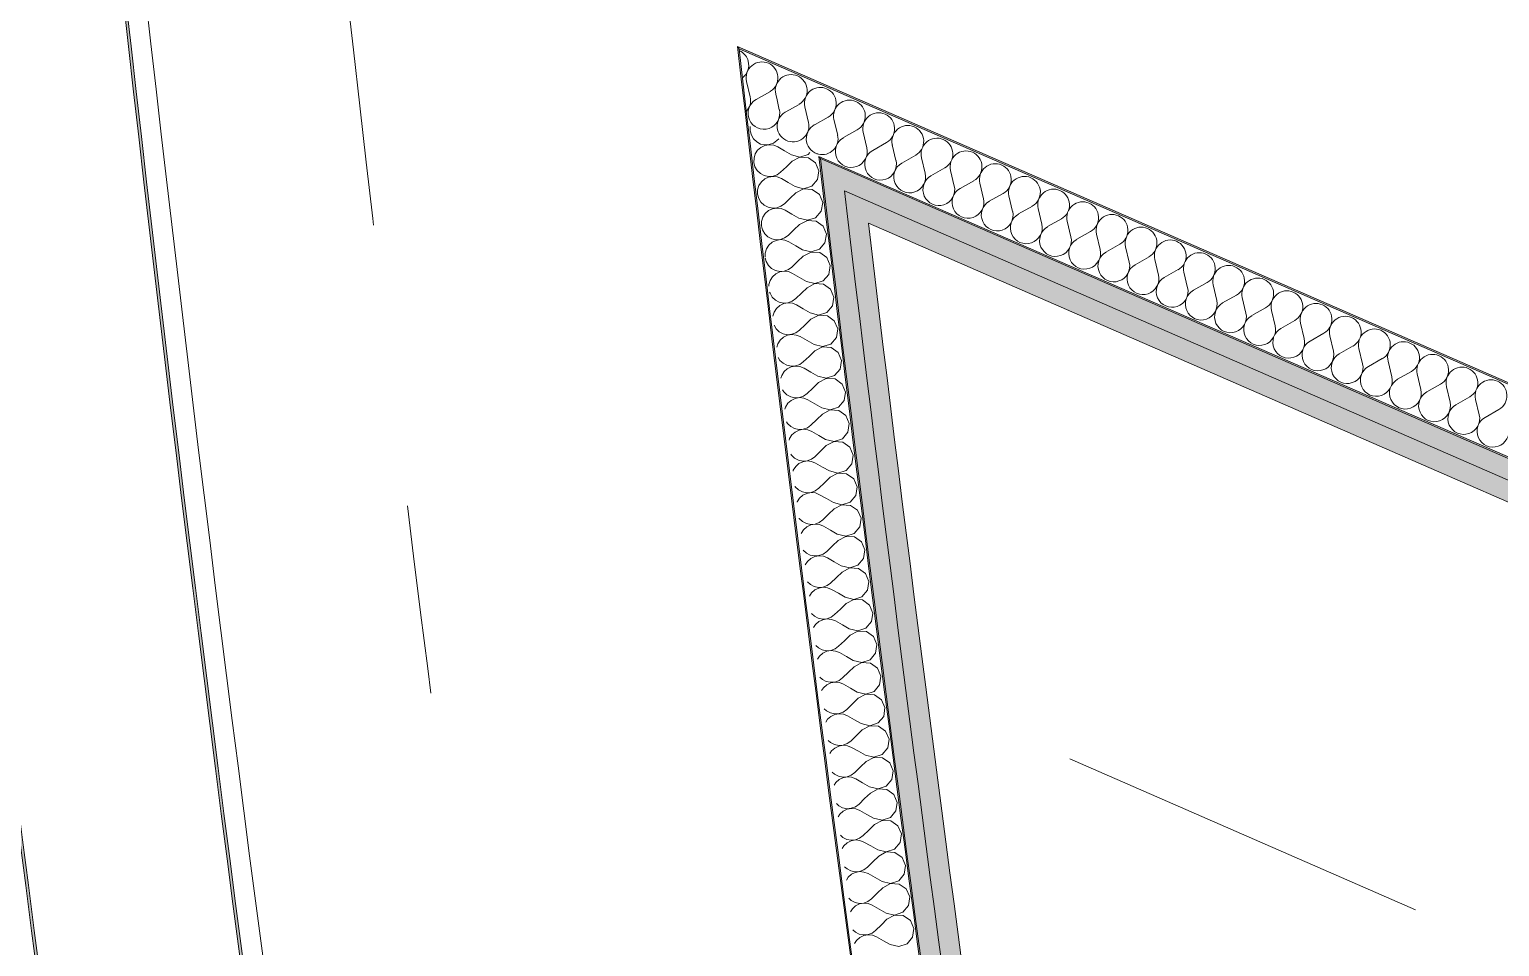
# Model space of a CAD drawing. Header units: millimetres. Extents: x -50172 to 90294, y -80883 to 956680.
# Drawn here: x -42279 to -41178, y -62159 to -61473 of the extents above; entities that cross this region are included whole.
import ezdxf
from ezdxf.enums import TextEntityAlignment as Align

# ---------------------------------------------------------------- set-up
doc = ezdxf.new("R2010")
doc.units = ezdxf.units.MM
doc.header["$MEASUREMENT"] = 0
doc.linetypes.add('Dashed', pattern=[564.444447, 282.222223, -282.222223])
doc.linetypes.add('Double Dashed', pattern=[1093.611073, 529.166651, -211.666656, 141.111112, -211.666656])
for name, color, linetype in [('A-25-M_Wall_Ext', 7, 'Continuous'), ('A-25-M_Wall_Int', 7, 'Continuous'), ('New_A-15-MG_Structural_Grid_Phase_2', 7, 'Continuous'), ('New_A-25-M_Wall_Int', 7, 'Continuous')]:
    doc.layers.add(name, color=color, linetype=linetype)
for name, color, linetype, lineweight in [('A-25-M_Wall_Ext_Pen_No__1', 7, 'Continuous', 13), ('A-25-M_Wall_Int_Pen_No__1', 7, 'Continuous', 13), ('A-25-M_Wall_Int_Pen_No__150', 7, 'Continuous', 0), ('New_A-25-M_Wall_Int_Pen_No__1', 7, 'Continuous', 13), ('New_A-25-M_Wall_Int_Pen_No__150', 7, 'Continuous', 0), ('New_A-95-P_Drawing_Pen_No__1', 7, 'Continuous', 13)]:
    doc.layers.add(name, color=color, linetype=linetype, lineweight=lineweight)
for name, color, linetype, lineweight, true_color in [('A-25-M_Wall_Ext_Pen_No__107', 7, 'Continuous', 15, 0xa6a6a6), ('A-25-M_Wall_Int_Pen_No__107', 7, 'Continuous', 15, 0xa6a6a6), ('A-25-M_Wall_Int_Pen_No__81', 7, 'Continuous', 20, 0x6a6a6a), ('New_A-15-MG_Structural_Grid_Phase_2_Pen_No__222', 7, 'Continuous', 13, 0x65af33), ('New_A-25-M_Wall_Int_Pen_No__107', 7, 'Continuous', 15, 0xa6a6a6), ('New_A-25-M_Wall_Int_Pen_No__81', 7, 'Continuous', 20, 0x6a6a6a)]:
    doc.layers.add(name, color=color, linetype=linetype, lineweight=lineweight, true_color=true_color)
doc.styles.add('GENERATED_STYLE_4', font='')
doc.styles.get('GENERATED_STYLE_4').set_extended_font_data('Swis721 BT')
pattern_1 = [(60, (0, 0), (-43.30127, 25), []), (120, (0, 0), (43.30127, 25), [])]

# ---------------------------------------------------------------- blocks, each defined once
blk = doc.blocks.new('*X570')
at = {"layer": 'New_A-25-M_Wall_Int_Pen_No__150', "linetype": 'Continuous'}
for p, q in [((-41739.1, -61545.3), (-41739.2, -61548.5)), ((-41739.2, -61548.5), (-41738.3, -61551.7)), ((-41738.3, -61551.7), (-41736.7, -61554.6)), ((-41736.7, -61554.6), (-41734.3, -61556.8)), ((-41734.3, -61556.8), (-41731.4, -61558.4)), ((-41731.1, -61560.9), (-41733.6, -61563)), ((-41731.4, -61558.4), (-41728.2, -61559)), ((-41728.1, -61559.5), (-41731.1, -61560.9)), ((-41728.2, -61559), (-41724.9, -61558.8)), ((-41724.9, -61558.9), (-41728.1, -61559.5)), ((-41724.9, -61558.8), (-41721.8, -61557.7)), ((-41721.6, -61559.3), (-41724.9, -61558.9)), ((-41721.8, -61557.7), (-41719.2, -61555.8)), ((-41718.6, -61560.5), (-41721.6, -61559.3)), ((-41717.8, -61554.5), (-41719.2, -61555.8)), ((-41713.5, -61563.5), (-41718.6, -61560.5)), ((-41736.3, -61568.9), (-41736.4, -61572.2)), ((-41736.4, -61572.2), (-41735.6, -61575.4)), ((-41735.4, -61565.8), (-41736.3, -61568.9)), ((-41733.6, -61563), (-41735.4, -61565.8)), ((-41708.3, -61566.5), (-41713.5, -61563.5)), ((-41707.8, -61571.3), (-41712.1, -61575.4)), ((-41708.3, -61566.5), (-41702, -61568.1)), ((-41702, -61568.2), (-41707.8, -61571.3)), ((-41702, -61568.1), (-41695.8, -61566.2)), ((-41695.5, -61568.7), (-41702, -61568.2)), ((-41695.8, -61566.2), (-41694.5, -61564.7)), ((-41690.2, -61572.5), (-41695.5, -61568.7)), ((-41687.7, -61578.5), (-41690.2, -61572.5)), ((-41735.6, -61575.4), (-41733.9, -61578.2)), ((-41733.9, -61578.2), (-41731.5, -61580.5)), ((-41731.5, -61580.5), (-41728.6, -61582)), ((-41728.6, -61582), (-41725.4, -61582.7)), ((-41725.4, -61583.1), (-41728.3, -61584.5)), ((-41725.4, -61582.7), (-41722.1, -61582.5)), ((-41722.1, -61582.6), (-41725.4, -61583.1)), ((-41722.1, -61582.5), (-41719, -61581.4)), ((-41718.9, -61583), (-41722.1, -61582.6)), ((-41719, -61581.4), (-41716.4, -61579.5)), ((-41715.8, -61584.2), (-41718.9, -61583)), ((-41712.1, -61575.4), (-41716.4, -61579.5)), ((-41688.8, -61584.9), (-41687.7, -61578.5)), ((-41732.6, -61589.5), (-41733.6, -61592.6)), ((-41733.6, -61592.6), (-41733.6, -61595.9)), ((-41730.8, -61586.7), (-41732.6, -61589.5)), ((-41728.3, -61584.5), (-41730.8, -61586.7)), ((-41710.7, -61587.2), (-41715.8, -61584.2)), ((-41705.5, -61590.2), (-41710.7, -61587.2)), ((-41705.5, -61590.2), (-41699.2, -61591.8)), ((-41699.2, -61591.9), (-41705, -61594.9)), ((-41699.2, -61591.8), (-41693, -61589.8)), ((-41692.7, -61592.3), (-41699.2, -61591.9)), ((-41693, -61589.8), (-41688.8, -61584.9)), ((-41687.4, -61596.1), (-41692.7, -61592.3)), ((-41733.6, -61595.9), (-41732.8, -61599.1)), ((-41732.8, -61599.1), (-41731.1, -61601.9)), ((-41731.1, -61601.9), (-41728.7, -61604.2)), ((-41728.7, -61604.2), (-41725.8, -61605.7)), ((-41725.8, -61605.7), (-41722.6, -61606.4)), ((-41719.3, -61606.2), (-41716.3, -61605)), ((-41716.3, -61605), (-41713.6, -61603.1)), ((-41709.3, -61599), (-41713.6, -61603.1)), ((-41705, -61594.9), (-41709.3, -61599)), ((-41684.9, -61602.1), (-41687.4, -61596.1)), ((-41686, -61608.6), (-41684.9, -61602.1)), ((-41729.8, -61613.1), (-41730.8, -61616.3)), ((-41730.8, -61616.3), (-41730.8, -61619.6)), ((-41728, -61610.4), (-41729.8, -61613.1)), ((-41725.5, -61608.2), (-41728, -61610.4)), ((-41722.6, -61606.8), (-41725.5, -61608.2)), ((-41722.6, -61606.4), (-41719.3, -61606.2)), ((-41719.3, -61606.3), (-41722.6, -61606.8)), ((-41716.1, -61606.6), (-41719.3, -61606.3)), ((-41713, -61607.9), (-41716.1, -61606.6)), ((-41707.9, -61610.8), (-41713, -61607.9)), ((-41702.7, -61613.8), (-41707.9, -61610.8)), ((-41702.7, -61613.8), (-41696.4, -61615.4)), ((-41696.4, -61615.5), (-41702.2, -61618.6)), ((-41696.4, -61615.4), (-41690.2, -61613.5)), ((-41689.9, -61616), (-41696.4, -61615.5)), ((-41690.2, -61613.5), (-41686, -61608.6)), ((-41684.6, -61619.8), (-41689.9, -61616)), ((-41730.8, -61619.6), (-41730, -61622.7)), ((-41730, -61622.7), (-41728.3, -61625.6)), ((-41728.3, -61625.6), (-41725.9, -61627.8)), ((-41725.9, -61627.8), (-41723, -61629.4)), ((-41713.5, -61628.7), (-41710.8, -61626.8)), ((-41706.5, -61622.7), (-41710.8, -61626.8)), ((-41702.2, -61618.6), (-41706.5, -61622.7)), ((-41682.1, -61625.8), (-41684.6, -61619.8)), ((-41683.2, -61632.2), (-41682.1, -61625.8)), ((-41727, -61636.8), (-41727.9, -61640)), ((-41725.2, -61634), (-41727, -61636.8)), ((-41722.7, -61631.9), (-41725.2, -61634)), ((-41723, -61629.4), (-41719.8, -61630.1)), ((-41719.8, -61630.5), (-41722.7, -61631.9)), ((-41719.8, -61630.1), (-41716.5, -61629.8)), ((-41716.5, -61629.9), (-41719.8, -61630.5)), ((-41716.5, -61629.8), (-41713.5, -61628.7)), ((-41713.3, -61630.3), (-41716.5, -61629.9)), ((-41710.2, -61631.5), (-41713.3, -61630.3)), ((-41705.1, -61634.5), (-41710.2, -61631.5)), ((-41699.9, -61637.5), (-41705.1, -61634.5)), ((-41699.9, -61637.5), (-41693.6, -61639.1)), ((-41693.6, -61639.1), (-41687.4, -61637.1)), ((-41687.4, -61637.1), (-41683.2, -61632.2)), ((-41727.9, -61640), (-41728, -61642.9)), ((-41727.9, -61643.6), (-41727.2, -61646.4)), ((-41727.2, -61646.4), (-41725.5, -61649.3)), ((-41725.5, -61649.3), (-41723.1, -61651.5)), ((-41703.7, -61646.3), (-41708, -61650.5)), ((-41699.4, -61642.2), (-41703.7, -61646.3)), ((-41693.6, -61639.2), (-41699.4, -61642.2)), ((-41687.1, -61639.6), (-41693.6, -61639.2)), ((-41681.8, -61643.4), (-41687.1, -61639.6)), ((-41679.3, -61649.4), (-41681.8, -61643.4)), ((-41680.3, -61655.9), (-41679.3, -61649.4)), ((-41724.2, -61660.5), (-41725.1, -61663.6)), ((-41722.4, -61657.7), (-41724.2, -61660.5)), ((-41723.1, -61651.5), (-41720.2, -61653)), ((-41719.9, -61655.5), (-41722.4, -61657.7)), ((-41720.2, -61653), (-41717, -61653.7)), ((-41717, -61654.1), (-41719.9, -61655.5)), ((-41717, -61653.7), (-41713.7, -61653.5)), ((-41713.7, -61653.6), (-41717, -61654.1)), ((-41713.7, -61653.5), (-41710.6, -61652.4)), ((-41710.4, -61653.9), (-41713.7, -61653.6)), ((-41710.6, -61652.4), (-41708, -61650.5)), ((-41707.4, -61655.2), (-41710.4, -61653.9)), ((-41702.3, -61658.2), (-41707.4, -61655.2)), ((-41697.1, -61661.2), (-41702.3, -61658.2)), ((-41690.8, -61662.7), (-41684.6, -61660.8)), ((-41684.6, -61660.8), (-41680.3, -61655.9)), ((-41725.1, -61663.6), (-41725.1, -61664.8)), ((-41724.6, -61669.3), (-41724.3, -61670.1)), ((-41724.3, -61670.1), (-41722.7, -61672.9)), ((-41700.8, -61670), (-41705.1, -61674.1)), ((-41696.5, -61665.9), (-41700.8, -61670)), ((-41697.1, -61661.2), (-41690.8, -61662.7)), ((-41690.8, -61662.8), (-41696.5, -61665.9)), ((-41684.3, -61663.3), (-41690.8, -61662.8)), ((-41679, -61667.1), (-41684.3, -61663.3)), ((-41676.5, -61673.1), (-41679, -61667.1)), ((-41722.7, -61672.9), (-41720.3, -61675.2)), ((-41719.5, -61681.4), (-41721.3, -61684.2)), ((-41720.3, -61675.2), (-41717.4, -61676.7)), ((-41717.1, -61679.2), (-41719.5, -61681.4)), ((-41717.4, -61676.7), (-41714.2, -61677.4)), ((-41714.1, -61677.8), (-41717.1, -61679.2)), ((-41714.2, -61677.4), (-41710.9, -61677.2)), ((-41710.9, -61677.3), (-41714.1, -61677.8)), ((-41710.9, -61677.2), (-41707.8, -61676)), ((-41707.6, -61677.6), (-41710.9, -61677.3)), ((-41707.8, -61676), (-41705.1, -61674.1)), ((-41704.6, -61678.8), (-41707.6, -61677.6)), ((-41699.4, -61681.8), (-41704.6, -61678.8)), ((-41694.3, -61684.8), (-41699.4, -61681.8)), ((-41681.7, -61684.4), (-41677.5, -61679.5)), ((-41677.5, -61679.5), (-41676.5, -61673.1)), ((-41721.3, -61684.2), (-41722.2, -61687.1)), ((-41698, -61693.7), (-41702.3, -61697.8)), ((-41693.7, -61689.5), (-41698, -61693.7)), ((-41694.3, -61684.8), (-41688, -61686.4)), ((-41687.9, -61686.5), (-41693.7, -61689.5)), ((-41688, -61686.4), (-41681.7, -61684.4)), ((-41681.4, -61686.9), (-41687.9, -61686.5)), ((-41676.2, -61690.7), (-41681.4, -61686.9)), ((-41673.6, -61696.7), (-41676.2, -61690.7)), ((-41721.3, -61694), (-41719.8, -61696.6)), ((-41719.8, -61696.6), (-41717.4, -61698.9)), ((-41717.4, -61698.9), (-41714.5, -61700.4)), ((-41714.2, -61702.9), (-41716.7, -61705.1)), ((-41714.5, -61700.4), (-41711.3, -61701.1)), ((-41711.3, -61701.5), (-41714.2, -61702.9)), ((-41711.3, -61701.1), (-41708, -61700.8)), ((-41708, -61700.9), (-41711.3, -61701.5)), ((-41708, -61700.8), (-41705, -61699.7)), ((-41704.8, -61701.3), (-41708, -61700.9)), ((-41705, -61699.7), (-41702.3, -61697.8)), ((-41701.7, -61702.5), (-41704.8, -61701.3)), ((-41696.6, -61705.5), (-41701.7, -61702.5)), ((-41678.9, -61708.1), (-41674.7, -61703.1)), ((-41674.7, -61703.1), (-41673.6, -61696.7)), ((-41718.5, -61707.8), (-41719.2, -61710.3)), ((-41716.7, -61705.1), (-41718.5, -61707.8)), ((-41691.4, -61708.5), (-41696.6, -61705.5)), ((-41690.8, -61713.2), (-41695.1, -61717.3)), ((-41691.4, -61708.5), (-41685.1, -61710)), ((-41685.1, -61710.1), (-41690.8, -61713.2)), ((-41685.1, -61710), (-41678.9, -61708.1)), ((-41678.6, -61710.6), (-41685.1, -61710.1)), ((-41673.3, -61714.3), (-41678.6, -61710.6)), ((-41670.8, -61720.3), (-41673.3, -61714.3)), ((-41718.2, -61718.2), (-41717, -61720.3)), ((-41717, -61720.3), (-41714.6, -61722.5)), ((-41714.6, -61722.5), (-41711.7, -61724)), ((-41711.4, -61726.5), (-41713.8, -61728.7)), ((-41711.7, -61724), (-41708.5, -61724.7)), ((-41708.4, -61725.1), (-41711.4, -61726.5)), ((-41708.5, -61724.7), (-41705.2, -61724.5)), ((-41705.2, -61724.6), (-41708.4, -61725.1)), ((-41705.2, -61724.5), (-41702.1, -61723.4)), ((-41701.9, -61724.9), (-41705.2, -61724.6)), ((-41702.1, -61723.4), (-41699.4, -61721.4)), ((-41698.9, -61726.2), (-41701.9, -61724.9)), ((-41695.1, -61717.3), (-41699.4, -61721.4)), ((-41693.7, -61729.1), (-41698.9, -61726.2)), ((-41676, -61731.7), (-41671.8, -61726.8)), ((-41671.8, -61726.8), (-41670.8, -61720.3)), ((-41715.6, -61731.5), (-41716.2, -61733.5)), ((-41713.8, -61728.7), (-41715.6, -61731.5)), ((-41688.5, -61732.1), (-41693.7, -61729.1)), ((-41688, -61736.8), (-41692.3, -61741)), ((-41688.5, -61732.1), (-41682.2, -61733.7)), ((-41682.2, -61733.8), (-41688, -61736.8)), ((-41682.2, -61733.7), (-41676, -61731.7)), ((-41675.7, -61734.2), (-41682.2, -61733.8)), ((-41670.4, -61738), (-41675.7, -61734.2)), ((-41715, -61742.3), (-41714.1, -61743.9)), ((-41714.1, -61743.9), (-41711.7, -61746.2)), ((-41711.7, -61746.2), (-41708.8, -61747.7)), ((-41708.8, -61747.7), (-41705.6, -61748.4)), ((-41705.5, -61748.8), (-41708.5, -61750.2)), ((-41705.6, -61748.4), (-41702.3, -61748.1)), ((-41702.3, -61748.2), (-41705.5, -61748.8)), ((-41702.3, -61748.1), (-41699.2, -61747)), ((-41699, -61748.6), (-41702.3, -61748.2)), ((-41699.2, -61747), (-41696.5, -61745.1)), ((-41696, -61749.8), (-41699, -61748.6)), ((-41692.3, -61741), (-41696.5, -61745.1)), ((-41667.9, -61744), (-41670.4, -61738)), ((-41668.9, -61750.4), (-41667.9, -61744)), ((-41712.7, -61755.2), (-41713.2, -61756.7)), ((-41710.9, -61752.4), (-41712.7, -61755.2)), ((-41708.5, -61750.2), (-41710.9, -61752.4)), ((-41690.8, -61752.8), (-41696, -61749.8)), ((-41685.6, -61755.8), (-41690.8, -61752.8)), ((-41685.6, -61755.8), (-41679.3, -61757.3)), ((-41679.3, -61757.4), (-41685.1, -61760.5)), ((-41679.3, -61757.3), (-41673.1, -61755.4)), ((-41672.8, -61757.9), (-41679.3, -61757.4)), ((-41673.1, -61755.4), (-41668.9, -61750.4)), ((-41667.5, -61761.6), (-41672.8, -61757.9)), ((-41711.9, -61766.4), (-41711.2, -61767.6)), ((-41711.2, -61767.6), (-41708.8, -61769.9)), ((-41708.8, -61769.9), (-41705.9, -61771.4)), ((-41699.4, -61771.8), (-41696.3, -61770.7)), ((-41696.3, -61770.7), (-41693.7, -61768.7)), ((-41689.4, -61764.6), (-41693.7, -61768.7)), ((-41685.1, -61760.5), (-41689.4, -61764.6)), ((-41665, -61767.6), (-41667.5, -61761.6)), ((-41666, -61774), (-41665, -61767.6)), ((-41709.8, -61778.8), (-41710.1, -61779.9)), ((-41708, -61776), (-41709.8, -61778.8)), ((-41705.6, -61773.9), (-41708, -61776)), ((-41705.9, -61771.4), (-41702.7, -61772)), ((-41702.6, -61772.4), (-41705.6, -61773.9)), ((-41702.7, -61772), (-41699.4, -61771.8)), ((-41699.4, -61771.9), (-41702.6, -61772.4)), ((-41696.1, -61772.2), (-41699.4, -61771.9)), ((-41693.1, -61773.5), (-41696.1, -61772.2)), ((-41687.9, -61776.4), (-41693.1, -61773.5)), ((-41682.7, -61779.4), (-41687.9, -61776.4)), ((-41682.7, -61779.4), (-41676.4, -61781)), ((-41676.4, -61781.1), (-41682.2, -61784.1)), ((-41676.4, -61781), (-41670.2, -61779)), ((-41669.9, -61781.5), (-41676.4, -61781.1)), ((-41670.2, -61779), (-41666, -61774)), ((-41664.6, -61785.3), (-41669.9, -61781.5)), ((-41708.8, -61790.5), (-41708.3, -61791.3)), ((-41708.3, -61791.3), (-41705.9, -61793.5)), ((-41693.4, -61794.3), (-41690.7, -61792.4)), ((-41686.5, -61788.3), (-41690.7, -61792.4)), ((-41682.2, -61784.1), (-41686.5, -61788.3)), ((-41662.1, -61791.3), (-41664.6, -61785.3)), ((-41663.1, -61797.7), (-41662.1, -61791.3)), ((-41706.9, -61802.5), (-41707.1, -61803.2)), ((-41705.1, -61799.7), (-41706.9, -61802.5)), ((-41705.9, -61793.5), (-41703, -61795)), ((-41702.7, -61797.5), (-41705.1, -61799.7)), ((-41703, -61795), (-41699.8, -61795.7)), ((-41699.7, -61796.1), (-41702.7, -61797.5)), ((-41699.8, -61795.7), (-41696.5, -61795.4)), ((-41696.5, -61795.5), (-41699.7, -61796.1)), ((-41696.5, -61795.4), (-41693.4, -61794.3)), ((-41693.2, -61795.9), (-41696.5, -61795.5)), ((-41690.2, -61797.1), (-41693.2, -61795.9)), ((-41685, -61800.1), (-41690.2, -61797.1)), ((-41679.8, -61803), (-41685, -61800.1)), ((-41679.8, -61803), (-41673.5, -61804.6)), ((-41673.5, -61804.6), (-41667.3, -61802.6)), ((-41667.3, -61802.6), (-41663.1, -61797.7)), ((-41705.6, -61814.5), (-41705.4, -61814.9)), ((-41705.4, -61814.9), (-41703, -61817.2)), ((-41683.5, -61811.9), (-41687.8, -61816)), ((-41679.2, -61807.8), (-41683.5, -61811.9)), ((-41673.5, -61804.7), (-41679.2, -61807.8)), ((-41667, -61805.1), (-41673.5, -61804.7)), ((-41661.7, -61808.9), (-41667, -61805.1)), ((-41659.2, -61814.9), (-41661.7, -61808.9)), ((-41660.2, -61821.3), (-41659.2, -61814.9)), ((-41702.2, -61823.4), (-41704, -61826.1)), ((-41703, -61817.2), (-41700.1, -61818.7)), ((-41699.7, -61821.2), (-41702.2, -61823.4)), ((-41700.1, -61818.7), (-41696.8, -61819.3)), ((-41696.8, -61819.8), (-41699.7, -61821.2)), ((-41696.8, -61819.3), (-41693.6, -61819.1)), ((-41693.5, -61819.2), (-41696.8, -61819.8)), ((-41693.6, -61819.1), (-41690.5, -61818)), ((-41690.3, -61819.5), (-41693.5, -61819.2)), ((-41690.5, -61818), (-41687.8, -61816)), ((-41687.2, -61820.8), (-41690.3, -61819.5)), ((-41682.1, -61823.7), (-41687.2, -61820.8)), ((-41676.9, -61826.7), (-41682.1, -61823.7)), ((-41664.4, -61826.3), (-41660.2, -61821.3)), ((-41704, -61826.1), (-41704.1, -61826.4)), ((-41680.6, -61835.5), (-41684.9, -61839.7)), ((-41676.3, -61831.4), (-41680.6, -61835.5)), ((-41676.9, -61826.7), (-41670.6, -61828.3)), ((-41670.6, -61828.3), (-41676.3, -61831.4)), ((-41670.6, -61828.3), (-41664.4, -61826.3)), ((-41664.1, -61828.8), (-41670.6, -61828.3)), ((-41658.8, -61832.5), (-41664.1, -61828.8)), ((-41656.2, -61838.5), (-41658.8, -61832.5)), ((-41702.5, -61838.4), (-41702.4, -61838.6)), ((-41702.4, -61838.6), (-41700, -61840.8)), ((-41699.3, -61847), (-41701, -61849.8)), ((-41700, -61840.8), (-41697.1, -61842.3)), ((-41696.8, -61844.8), (-41699.3, -61847)), ((-41697.1, -61842.3), (-41693.9, -61843)), ((-41693.8, -61843.4), (-41696.8, -61844.8)), ((-41693.9, -61843), (-41690.6, -61842.8)), ((-41690.6, -61842.8), (-41693.8, -61843.4)), ((-41690.6, -61842.8), (-41687.5, -61841.6)), ((-41687.3, -61843.2), (-41690.6, -61842.8)), ((-41687.5, -61841.6), (-41684.9, -61839.7)), ((-41684.3, -61844.4), (-41687.3, -61843.2)), ((-41679.1, -61847.4), (-41684.3, -61844.4)), ((-41674, -61850.3), (-41679.1, -61847.4)), ((-41661.4, -61849.9), (-41657.2, -61844.9)), ((-41657.2, -61844.9), (-41656.2, -61838.5)), ((-41673.4, -61855.1), (-41677.6, -61859.2)), ((-41674, -61850.3), (-41667.6, -61851.9)), ((-41667.6, -61852), (-41673.4, -61855.1)), ((-41667.6, -61851.9), (-41661.4, -61849.9)), ((-41661.1, -61852.4), (-41667.6, -61852)), ((-41655.8, -61856.1), (-41661.1, -61852.4)), ((-41653.3, -61862.1), (-41655.8, -61856.1)), ((-41699.4, -61862.3), (-41697.1, -61864.5)), ((-41697.1, -61864.5), (-41694.2, -61866)), ((-41693.8, -61868.5), (-41696.3, -61870.7)), ((-41694.2, -61866), (-41690.9, -61866.6)), ((-41690.9, -61867.1), (-41693.8, -61868.5)), ((-41690.9, -61866.6), (-41687.7, -61866.4)), ((-41687.7, -61866.5), (-41690.9, -61867.1)), ((-41687.7, -61866.4), (-41684.6, -61865.3)), ((-41684.4, -61866.8), (-41687.7, -61866.5)), ((-41684.6, -61865.3), (-41681.9, -61863.3)), ((-41681.3, -61868.1), (-41684.4, -61866.8)), ((-41677.6, -61859.2), (-41681.9, -61863.3)), ((-41676.2, -61871), (-41681.3, -61868.1)), ((-41658.5, -61873.5), (-41654.3, -61868.6)), ((-41654.3, -61868.6), (-41653.3, -61862.1)), ((-41696.3, -61870.7), (-41698, -61873.3)), ((-41671, -61874), (-41676.2, -61871)), ((-41670.4, -61878.7), (-41674.7, -61882.8)), ((-41671, -61874), (-41664.7, -61875.5)), ((-41664.7, -61875.6), (-41670.4, -61878.7)), ((-41664.7, -61875.5), (-41658.5, -61873.5)), ((-41658.2, -61876), (-41664.7, -61875.6)), ((-41652.9, -61879.8), (-41658.2, -61876)), ((-41650.3, -61885.8), (-41652.9, -61879.8)), ((-41696.3, -61886.1), (-41694.1, -61888.1)), ((-41694.1, -61888.1), (-41691.2, -61889.6)), ((-41691.2, -61889.6), (-41688, -61890.3)), ((-41687.9, -61890.7), (-41690.9, -61892.1)), ((-41688, -61890.3), (-41684.7, -61890)), ((-41684.7, -61890.1), (-41687.9, -61890.7)), ((-41684.7, -61890), (-41681.6, -61888.9)), ((-41681.4, -61890.5), (-41684.7, -61890.1)), ((-41681.6, -61888.9), (-41679, -61887)), ((-41678.4, -61891.7), (-41681.4, -61890.5)), ((-41674.7, -61882.8), (-41679, -61887)), ((-41673.2, -61894.6), (-41678.4, -61891.7)), ((-41651.3, -61892.2), (-41650.3, -61885.8)), ((-41693.3, -61894.3), (-41694.9, -61896.8)), ((-41690.9, -61892.1), (-41693.3, -61894.3)), ((-41668, -61897.6), (-41673.2, -61894.6)), ((-41667.4, -61902.3), (-41671.7, -61906.5)), ((-41668, -61897.6), (-41661.7, -61899.2)), ((-41661.7, -61899.2), (-41667.4, -61902.3)), ((-41661.7, -61899.2), (-41655.5, -61897.2)), ((-41655.2, -61899.6), (-41661.7, -61899.2)), ((-41655.5, -61897.2), (-41651.3, -61892.2)), ((-41649.9, -61903.4), (-41655.2, -61899.6)), ((-41693.2, -61909.8), (-41691.1, -61911.8)), ((-41691.1, -61911.8), (-41688.2, -61913.3)), ((-41688.2, -61913.3), (-41685, -61913.9)), ((-41685, -61913.9), (-41681.7, -61913.7)), ((-41681.7, -61913.8), (-41684.9, -61914.4)), ((-41681.7, -61913.7), (-41678.6, -61912.6)), ((-41678.4, -61914.1), (-41681.7, -61913.8)), ((-41678.6, -61912.6), (-41676, -61910.6)), ((-41671.7, -61906.5), (-41676, -61910.6)), ((-41647.3, -61909.4), (-41649.9, -61903.4)), ((-41648.3, -61915.8), (-41647.3, -61909.4)), ((-41690.3, -61918), (-41691.8, -61920.3)), ((-41687.9, -61915.8), (-41690.3, -61918)), ((-41684.9, -61914.4), (-41687.9, -61915.8)), ((-41675.4, -61915.3), (-41678.4, -61914.1)), ((-41670.2, -61918.3), (-41675.4, -61915.3)), ((-41665, -61921.2), (-41670.2, -61918.3)), ((-41665, -61921.2), (-41658.7, -61922.8)), ((-41658.7, -61922.9), (-41664.4, -61926)), ((-41658.7, -61922.8), (-41652.5, -61920.8)), ((-41652.2, -61923.3), (-41658.7, -61922.9)), ((-41652.5, -61920.8), (-41648.3, -61915.8)), ((-41646.9, -61927), (-41652.2, -61923.3)), ((-41690.1, -61933.6), (-41688.1, -61935.4)), ((-41688.1, -61935.4), (-41685.2, -61936.9)), ((-41675.6, -61936.2), (-41673, -61934.3)), ((-41668.7, -61930.1), (-41673, -61934.3)), ((-41664.4, -61926), (-41668.7, -61930.1)), ((-41644.3, -61933), (-41646.9, -61927)), ((-41645.3, -61939.4), (-41644.3, -61933)), ((-41687.3, -61941.6), (-41688.7, -61943.9)), ((-41684.9, -61939.4), (-41687.3, -61941.6)), ((-41685.2, -61936.9), (-41682, -61937.6)), ((-41681.9, -61938), (-41684.9, -61939.4)), ((-41682, -61937.6), (-41678.7, -61937.3)), ((-41678.7, -61937.4), (-41681.9, -61938)), ((-41678.7, -61937.3), (-41675.6, -61936.2)), ((-41675.4, -61937.8), (-41678.7, -61937.4)), ((-41672.4, -61939), (-41675.4, -61937.8)), ((-41667.2, -61941.9), (-41672.4, -61939)), ((-41662, -61944.9), (-41667.2, -61941.9)), ((-41662, -61944.9), (-41655.7, -61946.4)), ((-41655.7, -61946.5), (-41661.4, -61949.6)), ((-41655.7, -61946.4), (-41649.5, -61944.4)), ((-41649.2, -61946.9), (-41655.7, -61946.5)), ((-41649.5, -61944.4), (-41645.3, -61939.4)), ((-41643.9, -61950.6), (-41649.2, -61946.9)), ((-41687, -61957.3), (-41685.1, -61959.1)), ((-41672.6, -61959.8), (-41670, -61957.9)), ((-41665.7, -61953.7), (-41670, -61957.9)), ((-41661.4, -61949.6), (-41665.7, -61953.7)), ((-41641.3, -61956.6), (-41643.9, -61950.6)), ((-41642.3, -61963.1), (-41641.3, -61956.6)), ((-41684.3, -61965.3), (-41685.7, -61967.4)), ((-41685.1, -61959.1), (-41682.2, -61960.6)), ((-41681.9, -61963.1), (-41684.3, -61965.3)), ((-41682.2, -61960.6), (-41679, -61961.2)), ((-41678.9, -61961.6), (-41681.9, -61963.1)), ((-41679, -61961.2), (-41675.7, -61961)), ((-41675.7, -61961.1), (-41678.9, -61961.6)), ((-41675.7, -61961), (-41672.6, -61959.8)), ((-41672.4, -61961.4), (-41675.7, -61961.1)), ((-41669.4, -61962.6), (-41672.4, -61961.4)), ((-41664.2, -61965.6), (-41669.4, -61962.6)), ((-41659, -61968.5), (-41664.2, -61965.6)), ((-41659, -61968.5), (-41652.7, -61970)), ((-41652.7, -61970), (-41646.5, -61968)), ((-41646.5, -61968), (-41642.3, -61963.1)), ((-41662.7, -61977.4), (-41666.9, -61981.5)), ((-41658.4, -61973.2), (-41662.7, -61977.4)), ((-41652.7, -61970.1), (-41658.4, -61973.2)), ((-41646.2, -61970.5), (-41652.7, -61970.1)), ((-41640.8, -61974.3), (-41646.2, -61970.5)), ((-41638.3, -61980.2), (-41640.8, -61974.3)), ((-41683.9, -61981), (-41682.1, -61982.7)), ((-41681.3, -61988.9), (-41682.6, -61991)), ((-41682.1, -61982.7), (-41679.1, -61984.2)), ((-41678.8, -61986.7), (-41681.3, -61988.9)), ((-41679.1, -61984.2), (-41675.9, -61984.9)), ((-41675.9, -61985.3), (-41678.8, -61986.7)), ((-41675.9, -61984.9), (-41672.7, -61984.6)), ((-41672.6, -61984.7), (-41675.9, -61985.3)), ((-41672.7, -61984.6), (-41669.6, -61983.5)), ((-41669.4, -61985), (-41672.6, -61984.7)), ((-41669.6, -61983.5), (-41666.9, -61981.5)), ((-41666.3, -61986.3), (-41669.4, -61985)), ((-41661.1, -61989.2), (-41666.3, -61986.3)), ((-41656, -61992.1), (-41661.1, -61989.2)), ((-41643.5, -61991.6), (-41639.2, -61986.7)), ((-41639.2, -61986.7), (-41638.3, -61980.2)), ((-41659.6, -62001), (-41663.9, -62005.2)), ((-41655.3, -61996.9), (-41659.6, -62001)), ((-41656, -61992.1), (-41649.6, -61993.7)), ((-41649.6, -61993.8), (-41655.3, -61996.9)), ((-41649.6, -61993.7), (-41643.5, -61991.6)), ((-41643.1, -61994.1), (-41649.6, -61993.8)), ((-41637.8, -61997.9), (-41643.1, -61994.1)), ((-41635.2, -62003.9), (-41637.8, -61997.9)), ((-41680.8, -62004.7), (-41679, -62006.4)), ((-41678.2, -62012.6), (-41679.5, -62014.6)), ((-41679, -62006.4), (-41676.1, -62007.9)), ((-41675.8, -62010.4), (-41678.2, -62012.6)), ((-41676.1, -62007.9), (-41672.9, -62008.5)), ((-41672.8, -62008.9), (-41675.8, -62010.4)), ((-41672.9, -62008.5), (-41669.6, -62008.3)), ((-41669.6, -62008.3), (-41672.8, -62008.9)), ((-41669.6, -62008.3), (-41666.5, -62007.1)), ((-41666.3, -62008.7), (-41669.6, -62008.3)), ((-41666.5, -62007.1), (-41663.9, -62005.2)), ((-41663.3, -62009.9), (-41666.3, -62008.7)), ((-41658.1, -62012.8), (-41663.3, -62009.9)), ((-41652.9, -62015.8), (-41658.1, -62012.8)), ((-41640.4, -62015.3), (-41636.2, -62010.3)), ((-41636.2, -62010.3), (-41635.2, -62003.9)), ((-41652.3, -62020.5), (-41656.6, -62024.6)), ((-41652.9, -62015.8), (-41646.6, -62017.3)), ((-41646.6, -62017.4), (-41652.3, -62020.5)), ((-41646.6, -62017.3), (-41640.4, -62015.3)), ((-41640.1, -62017.8), (-41646.6, -62017.4)), ((-41634.7, -62021.5), (-41640.1, -62017.8)), ((-41632.2, -62027.5), (-41634.7, -62021.5)), ((-41677.7, -62028.4), (-41676, -62030)), ((-41676, -62030), (-41673, -62031.5)), ((-41672.7, -62034), (-41675.2, -62036.2)), ((-41673, -62031.5), (-41669.8, -62032.2)), ((-41669.8, -62032.6), (-41672.7, -62034)), ((-41669.8, -62032.2), (-41666.5, -62031.9)), ((-41666.5, -62032), (-41669.8, -62032.6)), ((-41666.5, -62031.9), (-41663.5, -62030.7)), ((-41663.3, -62032.3), (-41666.5, -62032)), ((-41663.5, -62030.7), (-41660.8, -62028.8)), ((-41660.2, -62033.5), (-41663.3, -62032.3)), ((-41656.6, -62024.6), (-41660.8, -62028.8)), ((-41655, -62036.4), (-41660.2, -62033.5)), ((-41637.3, -62038.9), (-41633.1, -62033.9)), ((-41633.1, -62033.9), (-41632.2, -62027.5)), ((-41675.2, -62036.2), (-41676.4, -62038.2)), ((-41649.8, -62039.4), (-41655, -62036.4)), ((-41649.2, -62044.1), (-41653.5, -62048.3)), ((-41649.8, -62039.4), (-41643.5, -62040.9)), ((-41643.5, -62041), (-41649.2, -62044.1)), ((-41643.5, -62040.9), (-41637.3, -62038.9)), ((-41637, -62041.4), (-41643.5, -62041)), ((-41631.7, -62045.1), (-41637, -62041.4)), ((-41629.1, -62051.1), (-41631.7, -62045.1)), ((-41674.6, -62052), (-41672.9, -62053.7)), ((-41672.9, -62053.7), (-41670, -62055.1)), ((-41670, -62055.1), (-41666.7, -62055.8)), ((-41666.7, -62056.2), (-41669.6, -62057.6)), ((-41666.7, -62055.8), (-41663.5, -62055.5)), ((-41663.5, -62055.6), (-41666.7, -62056.2)), ((-41663.5, -62055.5), (-41660.4, -62054.4)), ((-41660.2, -62055.9), (-41663.5, -62055.6)), ((-41660.4, -62054.4), (-41657.7, -62052.4)), ((-41657.1, -62057.1), (-41660.2, -62055.9)), ((-41653.5, -62048.3), (-41657.7, -62052.4)), ((-41630.1, -62057.5), (-41629.1, -62051.1)), ((-41672.1, -62059.8), (-41673.4, -62061.9)), ((-41669.6, -62057.6), (-41672.1, -62059.8)), ((-41651.9, -62060.1), (-41657.1, -62057.1)), ((-41646.8, -62063), (-41651.9, -62060.1)), ((-41646.1, -62067.7), (-41650.4, -62071.9)), ((-41646.8, -62063), (-41640.4, -62064.5)), ((-41640.4, -62064.6), (-41646.1, -62067.7)), ((-41640.4, -62064.5), (-41634.2, -62062.5)), ((-41633.9, -62065), (-41640.4, -62064.6)), ((-41634.2, -62062.5), (-41630.1, -62057.5)), ((-41628.6, -62068.7), (-41633.9, -62065)), ((-41671.6, -62075.7), (-41669.8, -62077.3)), ((-41669.8, -62077.3), (-41666.9, -62078.8)), ((-41666.9, -62078.8), (-41663.6, -62079.4)), ((-41660.4, -62079.2), (-41657.3, -62078)), ((-41657.3, -62078), (-41654.7, -62076)), ((-41650.4, -62071.9), (-41654.7, -62076)), ((-41626, -62074.7), (-41628.6, -62068.7)), ((-41627, -62081.1), (-41626, -62074.7)), ((-41669, -62083.5), (-41670.3, -62085.5)), ((-41666.5, -62081.3), (-41669, -62083.5)), ((-41663.6, -62079.8), (-41666.5, -62081.3)), ((-41660.4, -62079.2), (-41663.6, -62079.8)), ((-41663.6, -62079.4), (-41660.4, -62079.2)), ((-41657.1, -62079.6), (-41660.4, -62079.2)), ((-41654, -62080.8), (-41657.1, -62079.6)), ((-41648.8, -62083.7), (-41654, -62080.8)), ((-41643.7, -62086.6), (-41648.8, -62083.7)), ((-41643.7, -62086.6), (-41637.3, -62088.1)), ((-41637.3, -62088.2), (-41643, -62091.3)), ((-41637.3, -62088.1), (-41631.2, -62086.1)), ((-41630.8, -62088.6), (-41637.3, -62088.2)), ((-41631.2, -62086.1), (-41627, -62081.1)), ((-41625.5, -62092.3), (-41630.8, -62088.6)), ((-41668.5, -62099.3), (-41666.7, -62100.9)), ((-41666.7, -62100.9), (-41663.8, -62102.4)), ((-41654.2, -62101.6), (-41651.5, -62099.7)), ((-41647.3, -62095.5), (-41651.5, -62099.7)), ((-41643, -62091.3), (-41647.3, -62095.5)), ((-41622.9, -62098.3), (-41625.5, -62092.3)), ((-41623.9, -62104.7), (-41622.9, -62098.3)), ((-41665.9, -62107.1), (-41667.2, -62109.2)), ((-41663.4, -62104.9), (-41665.9, -62107.1)), ((-41663.8, -62102.4), (-41660.5, -62103.1)), ((-41660.5, -62103.5), (-41663.4, -62104.9)), ((-41660.5, -62103.1), (-41657.3, -62102.8)), ((-41657.2, -62102.9), (-41660.5, -62103.5)), ((-41657.3, -62102.8), (-41654.2, -62101.6)), ((-41654, -62103.2), (-41657.2, -62102.9)), ((-41650.9, -62104.4), (-41654, -62103.2)), ((-41645.7, -62107.3), (-41650.9, -62104.4)), ((-41640.5, -62110.2), (-41645.7, -62107.3)), ((-41640.5, -62110.2), (-41634.2, -62111.8)), ((-41634.2, -62111.9), (-41639.9, -62115)), ((-41634.2, -62111.8), (-41628, -62109.7)), ((-41627.7, -62112.2), (-41634.2, -62111.9)), ((-41628, -62109.7), (-41623.9, -62104.7)), ((-41665.4, -62122.9), (-41663.6, -62124.6)), ((-41644.2, -62119.1), (-41648.4, -62123.3)), ((-41639.9, -62115), (-41644.2, -62119.1)), ((-41622.4, -62115.9), (-41627.7, -62112.2)), ((-41619.8, -62121.9), (-41622.4, -62115.9)), ((-41620.7, -62128.3), (-41619.8, -62121.9)), ((-41662.7, -62130.7), (-41664.1, -62132.9)), ((-41663.6, -62124.6), (-41660.6, -62126.1)), ((-41660.3, -62128.5), (-41662.7, -62130.7)), ((-41660.6, -62126.1), (-41657.4, -62126.7)), ((-41657.4, -62127.1), (-41660.3, -62128.5)), ((-41657.4, -62126.7), (-41654.1, -62126.4)), ((-41654.1, -62126.5), (-41657.4, -62127.1)), ((-41654.1, -62126.4), (-41651.1, -62125.3)), ((-41650.9, -62126.8), (-41654.1, -62126.5)), ((-41651.1, -62125.3), (-41648.4, -62123.3)), ((-41647.8, -62128), (-41650.9, -62126.8)), ((-41642.6, -62130.9), (-41647.8, -62128)), ((-41637.4, -62133.9), (-41642.6, -62130.9)), ((-41637.4, -62133.9), (-41631.1, -62135.4)), ((-41631.1, -62135.4), (-41624.9, -62133.3)), ((-41624.9, -62133.3), (-41620.7, -62128.3)), ((-41641, -62142.7), (-41645.3, -62146.9)), ((-41636.8, -62138.6), (-41641, -62142.7)), ((-41631.1, -62135.5), (-41636.8, -62138.6)), ((-41624.6, -62135.8), (-41631.1, -62135.5)), ((-41619.2, -62139.5), (-41624.6, -62135.8)), ((-41616.7, -62145.5), (-41619.2, -62139.5)), ((-41662.3, -62146.4), (-41660.4, -62148.2)), ((-41659.6, -62154.4), (-41661, -62156.6)), ((-41660.4, -62148.2), (-41657.5, -62149.7)), ((-41657.2, -62152.2), (-41659.6, -62154.4)), ((-41657.5, -62149.7), (-41654.3, -62150.3)), ((-41654.2, -62150.7), (-41657.2, -62152.2)), ((-41654.3, -62150.3), (-41651, -62150)), ((-41651, -62150.1), (-41654.2, -62150.7)), ((-41651, -62150), (-41647.9, -62148.9)), ((-41647.7, -62150.4), (-41651, -62150.1)), ((-41647.9, -62148.9), (-41645.3, -62146.9)), ((-41644.7, -62151.6), (-41647.7, -62150.4)), ((-41639.5, -62154.6), (-41644.7, -62151.6)), ((-41634.3, -62157.5), (-41639.5, -62154.6)), ((-41621.8, -62156.9), (-41617.6, -62151.9)), ((-41617.6, -62151.9), (-41616.7, -62145.5)), ((-41634.3, -62157.5), (-41627.9, -62159)), ((-41627.9, -62159), (-41621.8, -62156.9))]:
    blk.add_line(p, q, dxfattribs=at)
blk = doc.blocks.new('*X571')
at = {"layer": 'A-25-M_Wall_Int_Pen_No__150', "linetype": 'Continuous'}
for p, q in [((-41739.2, -61523.1), (-41741.9, -61511.6)), ((-41734.8, -61525), (-41724.5, -61519.2)), ((-41717.4, -61532.7), (-41719.1, -61525.4)), ((-41713, -61534.6), (-41712.5, -61534.3))]:
    blk.add_line(p, q, dxfattribs=at)
for centre, start, end in [((-41752.2, -61499.3), 58.3698, 66.0223), ((-41752.2, -61499.3), 307.1702, 14.732), ((-41730.3, -61508.8), 130.467, 193.3103), ((-41750.8, -61525.9), 317.0397, 13.3103), ((-41728.9, -61535.4), 119.5705, 13.3103), ((-41730.3, -61508.8), 299.5705, 302.6348), ((-41707.1, -61544.9), 119.5705, 316.379), ((-41685.3, -61554.4), 182.2374, 250.8644)]:
    blk.add_arc(centre, 11.9, start, end, dxfattribs=at)
blk = doc.blocks.new('Wall_167_1', base_point=(-41650.7, -61617.6))
at = {"layer": 'A-25-M_Wall_Int_Pen_No__107', "linetype": 'Continuous'}
for points in [[(-41686.6, -61569.2, 0.000117), (-41684.6, -61586.5), (-41668.7, -61593.4), (-41668.7, -61593.4), (-41686.5, -61569.3)], [(-41668.7, -61593.4), (-41666.6, -61610.7), (-41650.7, -61617.6), (-41668.6, -61593.5)], [(-41668.6, -61593.5), (-41668.7, -61593.4), (-41668.7, -61593.4)]]:
    blk.add_hatch(color=256, dxfattribs=at).paths.add_polyline_path(points)
at = {"layer": 'A-25-M_Wall_Int_Pen_No__81', "linetype": 'Continuous', "lineweight": 0, "true_color": 0x353535}
for points in [[(-41748.7, -61485.4), (-41748.5, -61486.6), (-41747.5, -61487.1)], [(-41687.8, -61567.6), (-41687.7, -61568.8), (-41686.6, -61569.2), (-41686.6, -61569.2), (-41687.7, -61567.7)], [(-41686.5, -61569.3), (-41686.6, -61569.2), (-41686.6, -61569.2)]]:
    blk.add_hatch(color=250, dxfattribs=at).paths.add_polyline_path(points)
at = {"layer": 'New_A-25-M_Wall_Int_Pen_No__107', "linetype": 'Continuous'}
for points in [[(-41684.6, -61586.5, 0.020402), (-41209.1, -64570.5), (-41194.3, -64568.1, -0.020347), (-41668.7, -61593.4)], [(-41666.6, -61610.7, 0.02023), (-41194.3, -64568.1), (-41179.5, -64565.6, -0.020174), (-41650.7, -61617.6)]]:
    blk.add_hatch(color=256, dxfattribs=at).paths.add_polyline_path(points)
at = {"layer": 'New_A-25-M_Wall_Int_Pen_No__81', "linetype": 'Continuous', "lineweight": 0, "true_color": 0x353535}
for points in [[(-41748.5, -61486.6, 0.021109), (-41260.5, -64579), (-41259.5, -64578.8, -0.021106), (-41747.5, -61487.1)], [(-41687.7, -61568.8, 0.020523), (-41210.1, -64570.7), (-41209.1, -64570.5, -0.02052), (-41686.6, -61569.2)]]:
    blk.add_hatch(color=250, dxfattribs=at).paths.add_polyline_path(points)
at = {"layer": 'A-25-M_Wall_Int_Pen_No__1', "linetype": 'Continuous'}
for p, q in [((-41687.8, -61567.6), (-41687.7, -61567.7)), ((-41686.6, -61569.2), (-41686.5, -61569.3)), ((-41668.7, -61593.4), (-41668.6, -61593.5))]:
    blk.add_line(p, q, dxfattribs=at)
at = {"layer": 'New_A-25-M_Wall_Int_Pen_No__1', "linetype": 'Continuous'}
for radius, start, end in [(37093.2, 186.54895, 191.38791), (37092.2, 186.55163, 191.38796), (37042.2, 186.68598, 191.39072), (37041.2, 186.68867, 191.39078), (37026.2, 186.72908, 191.39161), (37011.2, 186.76955, 191.39244)]:
    blk.add_arc((-4897.5, -57254.9), radius, start, end, dxfattribs=at)
at = {"layer": 'New_A-25-M_Wall_Int', "color": 250, "lineweight": 50, "true_color": 0x2a2a2a}
for name in ['*X571', '*X570']:
    blk.add_blockref(name, (0, 0), dxfattribs=at)
blk = doc.blocks.new('*X686')
at = {"layer": 'A-25-M_Wall_Int_Pen_No__150', "linetype": 'Continuous'}
for p, q in [((-41719.1, -61525.4), (-41720.1, -61521.1)), ((-41712.5, -61534.3), (-41702.6, -61528.7)), ((-41695.5, -61542.2), (-41698.3, -61530.6)), ((-41691.2, -61544.1), (-41690.6, -61543.7))]:
    blk.add_line(p, q, dxfattribs=at)
for centre, start, end in [((-41752.2, -61499.3), 14.7538, 58.3458), ((-41730.3, -61508.8), 66.4404, 130.4592), ((-41730.3, -61508.8), 302.6404, 66.4404), ((-41708.5, -61518.3), 66.4404, 193.3103), ((-41708.5, -61518.3), 299.5705, 66.4404), ((-41686.7, -61527.9), 125.2647, 193.3103), ((-41707.1, -61544.9), 316.3806, 13.3103), ((-41685.3, -61554.4), 119.5705, 182.2349), ((-41685.3, -61554.4), 250.8647, 256.9313)]:
    blk.add_arc(centre, 11.9, start, end, dxfattribs=at)
blk = doc.blocks.new('*X687')
at = {"layer": 'A-25-M_Wall_Int_Pen_No__150', "linetype": 'Continuous'}
for p, q in [((-41690.6, -61543.7), (-41680.8, -61538.2)), ((-41673.7, -61551.7), (-41676.5, -61540.1)), ((-41669.3, -61553.6), (-41659, -61547.7)), ((-41651.9, -61561.2), (-41654.6, -61549.6)), ((-41647.5, -61563.1), (-41637.2, -61557.2)), ((-41630.1, -61570.7), (-41632.8, -61559.1)), ((-41625.7, -61572.6), (-41615.3, -61566.8)), ((-41608.2, -61580.2), (-41611, -61568.7)), ((-41603.9, -61582.1), (-41593.5, -61576.3)), ((-41586.4, -61589.8), (-41589.2, -61578.2)), ((-41582, -61591.7), (-41571.7, -61585.8)), ((-41564.6, -61599.3), (-41567.3, -61587.7)), ((-41560.2, -61601.2), (-41549.9, -61595.3)), ((-41542.8, -61608.8), (-41545.5, -61597.2)), ((-41538.4, -61610.7), (-41528, -61604.8)), ((-41520.9, -61618.3), (-41523.7, -61606.7)), ((-41516.6, -61620.2), (-41506.2, -61614.3)), ((-41499.1, -61627.8), (-41501.9, -61616.2)), ((-41494.7, -61629.7), (-41484.4, -61623.9)), ((-41477.3, -61637.3), (-41480, -61625.8)), ((-41472.9, -61639.2), (-41462.6, -61633.4)), ((-41455.5, -61646.9), (-41458.2, -61635.3)), ((-41451.1, -61648.8), (-41440.7, -61642.9)), ((-41433.6, -61656.4), (-41436.4, -61644.8)), ((-41429.3, -61658.3), (-41418.9, -61652.4)), ((-41411.8, -61665.9), (-41414.6, -61654.3)), ((-41407.4, -61667.8), (-41397.1, -61661.9)), ((-41390, -61675.4), (-41392.7, -61663.8)), ((-41385.6, -61677.3), (-41375.3, -61671.4)), ((-41368.2, -61684.9), (-41370.9, -61673.3)), ((-41363.8, -61686.8), (-41353.4, -61681)), ((-41346.3, -61694.4), (-41349.1, -61682.9)), ((-41342, -61696.4), (-41331.6, -61690.5)), ((-41324.5, -61704), (-41327.3, -61692.4)), ((-41320.1, -61705.9), (-41309.8, -61700)), ((-41302.7, -61713.5), (-41305.4, -61701.9)), ((-41298.3, -61715.4), (-41288, -61709.5)), ((-41280.9, -61723), (-41283.6, -61711.4)), ((-41276.5, -61724.9), (-41266.1, -61719)), ((-41259, -61732.5), (-41261.8, -61720.9)), ((-41254.7, -61734.4), (-41244.3, -61728.5)), ((-41237.2, -61742), (-41240, -61730.4)), ((-41232.8, -61743.9), (-41222.5, -61738.1)), ((-41215.4, -61751.5), (-41218.1, -61740)), ((-41211, -61753.5), (-41200.7, -61747.6)), ((-41193.6, -61761.1), (-41196.3, -61749.5)), ((-41189.2, -61763), (-41178.8, -61757.1))]:
    blk.add_line(p, q, dxfattribs=at)
for centre, start, end in [((-41686.7, -61527.9), 66.4404, 125.2647), ((-41686.7, -61527.9), 299.5705, 66.4404), ((-41664.9, -61537.4), 66.4404, 193.3103), ((-41664.9, -61537.4), 299.5705, 66.4404), ((-41643, -61546.9), 66.4404, 193.3103), ((-41643, -61546.9), 299.5705, 66.4404), ((-41621.2, -61556.4), 66.4404, 193.3103), ((-41621.2, -61556.4), 299.5705, 66.4404), ((-41685.3, -61554.4), 256.9313, 13.3103), ((-41663.5, -61564), 119.5705, 13.3103), ((-41599.4, -61565.9), 66.4404, 193.3103), ((-41599.4, -61565.9), 299.5705, 66.4404), ((-41641.6, -61573.5), 119.5705, 13.3103), ((-41619.8, -61583), 119.5705, 13.3103), ((-41577.6, -61575.4), 66.4404, 193.3103), ((-41577.6, -61575.4), 299.5705, 66.4404), ((-41598, -61592.5), 119.5705, 13.3103), ((-41555.7, -61585), 66.4404, 193.3103), ((-41555.7, -61585), 299.5705, 66.4404), ((-41533.9, -61594.5), 66.4404, 193.3103), ((-41533.9, -61594.5), 299.5705, 66.4404), ((-41576.2, -61602), 119.5705, 13.3103), ((-41512.1, -61604), 66.4404, 193.3103), ((-41512.1, -61604), 299.5705, 66.4404), ((-41554.3, -61611.5), 119.5705, 13.3103), ((-41490.3, -61613.5), 66.4404, 193.3103), ((-41490.3, -61613.5), 299.5705, 66.4404), ((-41532.5, -61621.1), 119.5705, 13.3103), ((-41468.4, -61623), 66.4404, 193.3103), ((-41468.4, -61623), 299.5705, 66.4404), ((-41510.7, -61630.6), 119.5705, 13.3103), ((-41446.6, -61632.5), 66.4404, 193.3103), ((-41446.6, -61632.5), 299.5705, 66.4404), ((-41488.9, -61640.1), 119.5705, 13.3103), ((-41424.8, -61642.1), 66.4404, 193.3103), ((-41424.8, -61642.1), 299.5705, 66.4404), ((-41467, -61649.6), 119.5705, 13.3103), ((-41445.2, -61659.1), 119.5705, 13.3103), ((-41403, -61651.6), 66.4404, 193.3103), ((-41403, -61651.6), 299.5705, 66.4404), ((-41381.1, -61661.1), 66.4404, 193.3103), ((-41423.4, -61668.6), 119.5705, 13.3103), ((-41381.1, -61661.1), 299.5705, 66.4404), ((-41359.3, -61670.6), 66.4404, 193.3103), ((-41359.3, -61670.6), 299.5705, 66.4404), ((-41401.6, -61678.2), 119.5705, 13.3103), ((-41337.5, -61680.1), 66.4404, 193.3103), ((-41337.5, -61680.1), 299.5705, 66.4404), ((-41379.7, -61687.7), 119.5705, 13.3103), ((-41315.7, -61689.6), 66.4404, 193.3103), ((-41315.7, -61689.6), 299.5705, 66.4404), ((-41357.9, -61697.2), 119.5705, 13.3103), ((-41293.8, -61699.2), 66.4404, 193.3103), ((-41293.8, -61699.2), 299.5705, 66.4404), ((-41336.1, -61706.7), 119.5705, 13.3103), ((-41272, -61708.7), 66.4404, 193.3103), ((-41272, -61708.7), 299.5705, 66.4404), ((-41314.3, -61716.2), 119.5705, 13.3103), ((-41292.4, -61725.7), 119.5705, 13.3103), ((-41250.2, -61718.2), 66.4404, 193.3103), ((-41250.2, -61718.2), 299.5705, 66.4404), ((-41228.4, -61727.7), 66.4404, 193.3103), ((-41270.6, -61735.3), 119.5705, 13.3103), ((-41228.4, -61727.7), 299.5705, 66.4404), ((-41206.5, -61737.2), 66.4404, 193.3103), ((-41206.5, -61737.2), 299.5705, 66.4404), ((-41248.8, -61744.8), 119.5705, 13.3103), ((-41184.7, -61746.7), 66.4404, 193.3103), ((-41184.7, -61746.7), 299.5705, 66.4404), ((-41227, -61754.3), 119.5705, 13.3103), ((-41205.1, -61763.8), 119.5705, 13.3103), ((-41183.3, -61773.3), 119.5705, 13.3103)]:
    blk.add_arc(centre, 11.9, start, end, dxfattribs=at)
blk = doc.blocks.new('Wall_255_1', base_point=(-38544.6, -62972))
at = {"layer": 'A-25-M_Wall_Int_Pen_No__107', "linetype": 'Continuous'}
for points in [[(-41670.7, -61576.2), (-41686.5, -61569.3), (-41668.7, -61593.4, -0.000117)], [(-41668.7, -61593.4), (-41668.6, -61593.5), (-38538.6, -62958.3), (-38532.6, -62944.5), (-41670.7, -61576.2, 0.000117)], [(-41652.7, -61600.4), (-41668.6, -61593.5), (-41650.7, -61617.6)], [(-41650.7, -61617.6), (-38544.6, -62972), (-38538.6, -62958.3), (-41652.7, -61600.4, 0.000117)]]:
    blk.add_hatch(color=256, dxfattribs=at).paths.add_polyline_path(points)
at = {"layer": 'A-25-M_Wall_Int_Pen_No__81', "linetype": 'Continuous', "lineweight": 0, "true_color": 0x353535}
for points in [[(-41747.6, -61485.9), (-41748.7, -61485.4), (-41747.5, -61487.1)], [(-41747.5, -61487.1), (-38512.2, -62897.8), (-38511.8, -62896.9), (-41747.6, -61485.9)], [(-41686.7, -61568.1), (-41687.7, -61567.7), (-41686.6, -61569.2)], [(-41686.6, -61569.2), (-41686.5, -61569.3), (-38532.6, -62944.5), (-38532.2, -62943.6), (-41686.7, -61568.1)]]:
    blk.add_hatch(color=250, dxfattribs=at).paths.add_polyline_path(points)
at = {"layer": 'A-25-M_Wall_Int_Pen_No__1', "linetype": 'Continuous'}
for p, q in [((-41747.5, -61487.1), (-38512.2, -62897.8)), ((-41687.7, -61567.7), (-38532.2, -62943.6)), ((-41686.5, -61569.3), (-38532.6, -62944.5)), ((-41668.6, -61593.5), (-38538.6, -62958.3))]:
    blk.add_line(p, q, dxfattribs=at)
at = {"layer": 'A-25-M_Wall_Int_Pen_No__1', "linetype": 'Continuous', "flags": 128}
for points in [[(-38511.8, -62896.9), (-41748.7, -61485.4)], [(-41650.7, -61617.6), (-38544.6, -62972)]]:
    blk.add_lwpolyline(points, dxfattribs=at)
at = {"layer": 'A-25-M_Wall_Int', "color": 250, "lineweight": 50, "true_color": 0x2a2a2a}
for name in ['*X686', '*X687']:
    blk.add_blockref(name, (0, 0), dxfattribs=at)
blk = doc.blocks.new('Wall_382_1', base_point=(-42568.6, -61112.1))
at = {"layer": 'A-25-M_Wall_Ext_Pen_No__107', "linetype": 'Continuous'}
h = blk.add_hatch(dxfattribs=at)
h.set_pattern_fill('Plaster_0001', color=256, style=0, pattern_type=2)
h.set_pattern_definition([(99.1803, (0, 0), (170.98653, 27.63342), [0, -100]), (99.1803, (-93.47, 35.54), (170.98653, 27.63342), [0, -100])])
h.paths.add_polyline_path([(-42246.2, -61079.2, 0.02926), (-41552.1, -65375.4), (-41537.5, -65372, -0.029259), (-42231.3, -61077.7)])
at = {"layer": 'A-25-M_Wall_Ext_Pen_No__107', "linetype": 'Continuous', "lineweight": 0, "true_color": 0x535353}
for points in [[(-42248.2, -61079.4, 0.02926), (-41554.1, -65375.8), (-41552.1, -65375.4, -0.02926), (-42246.2, -61079.2)], [(-42399.4, -61094.8, 0.02927), (-41702.1, -65410.3), (-41700.2, -65409.9, -0.02927), (-42397.5, -61094.6)]]:
    blk.add_hatch(color=251, dxfattribs=at).paths.add_polyline_path(points)
at = {"layer": 'A-25-M_Wall_Ext_Pen_No__107', "linetype": 'Continuous'}
h = blk.add_hatch(dxfattribs=at)
h.set_pattern_fill('Batt_Insulation_0001', color=256, style=0, pattern_type=2)
h.set_pattern_definition(pattern_1)
h.paths.add_polyline_path([(-42516.8, -61106.8, 0.029278), (-41817, -65437.1), (-41719.6, -65414.4, -0.029271), (-42417.4, -61096.6)])
h = blk.add_hatch(dxfattribs=at)
h.set_pattern_fill('Plywood_0001', color=256, style=0, pattern_type=2)
h.set_pattern_definition([(0, (0, 0), (0, 200), [])])
h.paths.add_polyline_path([(-42417.4, -61096.6, 0.029271), (-41719.6, -65414.4), (-41702.1, -65410.3, -0.02927), (-42399.4, -61094.8)])
blk.add_hatch(color=256, dxfattribs=at).paths.add_polyline_path([(-42568.6, -61112.1, 0.029282), (-41867.7, -65448.9), (-41841.4, -65442.8, -0.02928), (-42541.7, -61109.3)])
h = blk.add_hatch(dxfattribs=at)
h.set_pattern_fill('Batt_Insulation_0001', color=256, style=0, pattern_type=2)
h.set_pattern_definition(pattern_1)
h.paths.add_polyline_path([(-42541.7, -61109.3, 0.02928), (-41841.4, -65442.8), (-41817, -65437.1, -0.029278), (-42516.8, -61106.8)])
at = {"layer": 'A-25-M_Wall_Ext_Pen_No__1', "linetype": 'Continuous'}
for radius, end in [(37200.4, 192.52944), (37217.4, 192.52971), (37215.4, 192.52968), (37387.4, 192.5324), (37369.4, 192.53212), (37367.4, 192.53209), (37512.4, 192.53437), (37487.4, 192.53397), (37539.4, 192.53479)]:
    blk.add_arc((-5223, -57301.7), radius, 185.8258, end, dxfattribs=at)
blk = doc.blocks.new('Standard grid marker_28')
at = {"layer": 'New_A-15-MG_Structural_Grid_Phase_2_Pen_No__222', "linetype": 'Double Dashed'}
blk.add_arc((0, 0), 37050.4, 0, 16.8007, dxfattribs=at)
at = {"layer": 'New_A-15-MG_Structural_Grid_Phase_2_Pen_No__222', "style": 'GENERATED_STYLE_4'}
blk.add_attdef('AC_MarkerText_1', text='', height=350, rotation=160.7141, dxfattribs=at).set_placement((37050.4, -456.6), align=Align.MIDDLE_CENTER)

msp = doc.modelspace()

# ---------------------------------------------------------------- linework, layer by layer
at = {"layer": 'New_A-95-P_Drawing_Pen_No__1', "linetype": 'Dashed'}
for p, q in [((-41178.7, -64141), (-41499.9, -62018.6)), ((-41499.9, -62018.6), (-38153.9, -63477.6))]:
    msp.add_line(p, q, dxfattribs=at)

# ---------------------------------------------------------------- block references
at = {"layer": 'A-25-M_Wall_Ext', "color": 250, "lineweight": 50, "true_color": 0x2a2a2a}
msp.add_blockref('Wall_382_1', (-42568.6, -61112.1), dxfattribs=at)
at = {"layer": 'A-25-M_Wall_Int', "color": 250, "lineweight": 50, "true_color": 0x2a2a2a}
msp.add_blockref('Wall_255_1', (-38544.6, -62972), dxfattribs=at)
at = {"layer": 'New_A-15-MG_Structural_Grid_Phase_2', "color": 8, "linetype": 'Continuous', "lineweight": 15, "zscale": 1000, "rotation": 175.7263039143517}
msp.add_blockref('Standard grid marker_28', (-5223, -57301.7), dxfattribs=at)
at = {"layer": 'New_A-25-M_Wall_Int', "color": 250, "lineweight": 50, "true_color": 0x2a2a2a}
msp.add_blockref('Wall_167_1', (-41650.7, -61617.6), dxfattribs=at)

doc.saveas('drawing.dxf')
